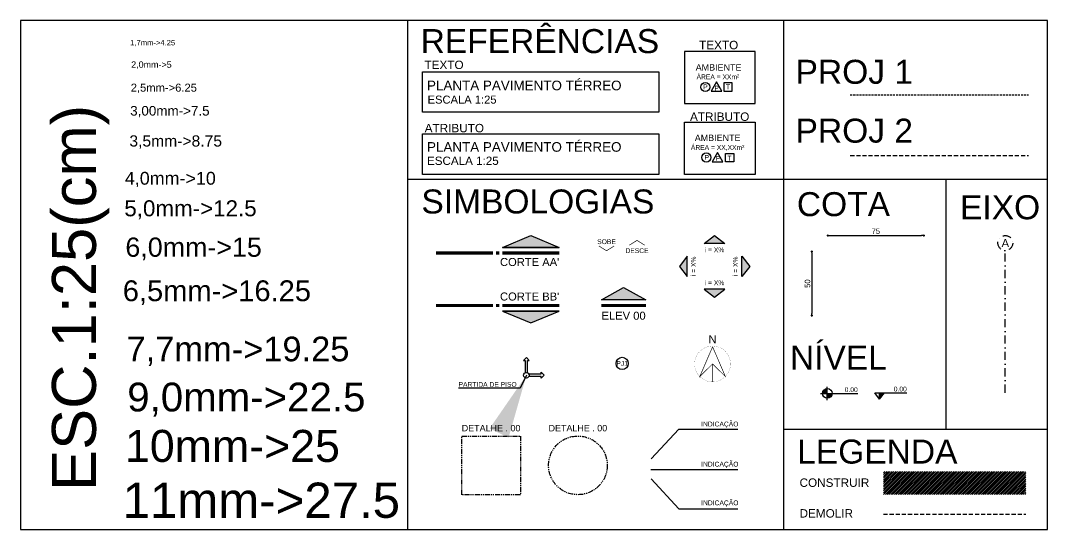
# Model space of a CAD drawing. Header units: millimetres. Extents: x 2839 to 75429, y 16062 to 42710.
# Drawn here: x 31487 to 32289, y 17570 to 17968 of the extents above; entities that cross this region are included whole.
import ezdxf
from ezdxf.enums import TextEntityAlignment as Align

# ---------------------------------------------------------------- set-up
doc = ezdxf.new("R2010")
doc.units = ezdxf.units.MM
for name, pattern in [('DASHDOTX2', [50.8, 25.4, -12.7, 0, -12.7]), ('DASHED', [19.05, 12.7, -6.35]), ('DASHED2', [9.525, 6.35, -3.175]), ('PHANTOM2', [31.75, 15.875, -3.175, 3.175, -3.175, 3.175, -3.175])]:
    doc.linetypes.add(name, pattern=pattern)
for name, color, linetype in [('ARQ_Construir', 150, 'Continuous'), ('ARQ_Cotas', 10, 'Continuous'), ('ARQ_Cotas de Nível', 10, 'Continuous'), ('ARQ_Demolir', 30, 'DASHED'), ('ARQ_Eixo', 10, 'DASHDOTX2'), ('ARQ_Indicações', 10, 'Continuous'), ('ARQ_Projeção 01', 1, 'DASHED2'), ('ARQ_Projeção 02', 2, 'DASHED'), ('ARQ_Simbologia', 50, 'Continuous'), ('ARQ_Texto', 7, 'Continuous')]:
    doc.layers.add(name, color=color, linetype=linetype)
doc.styles.add('100', font='arial.ttf', dxfattribs={"height": 31.25})
doc.styles.add('120', font='arial.ttf', dxfattribs={"height": 37.5})
doc.styles.add('140', font='arial.ttf', dxfattribs={"height": 43.75})
doc.styles.add('175', font='arial.ttf', dxfattribs={"height": 50})
doc.styles.add('200', font='arial.ttf', dxfattribs={"height": 62.5})
doc.styles.add('240', font='arial.ttf', dxfattribs={"height": 75})
doc.styles.add('290', font='arial.ttf', dxfattribs={"height": 81.25})
doc.styles.add('350', font='arial.ttf', dxfattribs={"height": 92.75})
doc.styles.add('400', font='arial.ttf', dxfattribs={"height": 112.5})
doc.styles.add('450', font='arial.ttf', dxfattribs={"height": 125})
doc.styles.add('500', font='arial.ttf', dxfattribs={"height": 137.5})
doc.styles.add('60', font='arial.ttf', dxfattribs={"height": 18.75})
doc.styles.add('80', font='arial.ttf', dxfattribs={"height": 25})
doc.styles.add('COTA', font='arial.ttf')
doc.dimstyles.new('esc_25', dxfattribs={"dimtxt": 4.25, "dimasz": 1.75, "dimexe": 2.5, "dimexo": 1.3, "dimgap": 0, "dimtad": 0, "dimzin": 12, "dimdsep": 46, "dimtxsty": 'COTA', "dimblk": 'DOT', "dimcen": 0.09, "dimse1": 1, "dimse2": 1, "dimclrd": 256, "dimclre": 256, "dimclrt": 7, "dimaunit": 1, "dimadec": 4, "dimazin": 0, "dimtfac": 0.024, "dimtix": 1, "dimtmove": 2, "dimatfit": 3, "dimfxl": 8, "dimtvp": 0.773333, "dimtolj": 1, "dimtzin": 12, "dimlwd": -1, "dimlwe": -1, "dimarcsym": 0})
doc.dimstyles.new('esc_50', dxfattribs={"dimtxt": 8.5, "dimasz": 3.5, "dimexe": 5, "dimexo": 2.5, "dimgap": 0, "dimtad": 0, "dimzin": 12, "dimdsep": 46, "dimtxsty": 'COTA', "dimblk": 'DOT', "dimcen": 0.09, "dimse1": 1, "dimse2": 1, "dimclrd": 256, "dimclre": 256, "dimclrt": 7, "dimaunit": 1, "dimadec": 4, "dimazin": 0, "dimtfac": 0.024, "dimtix": 1, "dimtmove": 2, "dimatfit": 3, "dimfxl": 8, "dimtvp": 0.773333, "dimtolj": 1, "dimtzin": 12, "dimlwd": -1, "dimlwe": -1, "dimarcsym": 0})

# ---------------------------------------------------------------- blocks, each defined once
blk = doc.blocks.new('_Dot')
at = {"color": 0, "linetype": 'ByBlock', "lineweight": -2}
blk.add_line((-0.5, 0), (-1, 0), dxfattribs=at)
at = {"color": 0, "linetype": 'ByBlock', "const_width": 0.5}
blk.add_lwpolyline([(-0.25, 0, 1), (0.25, 0, 1)], format="xyb", close=True, dxfattribs=at)
blk = doc.blocks.new('*D27')
at = {"layer": 'ARQ_Cotas'}
blk.add_line((32119.11, 17799.9), (32190.61, 17799.9), dxfattribs=at)
at = {"layer": 'DEFPOINTS', "color": 0}
for p in [(32192.36, 17799.9), (32117.36, 17787.4), (32192.36, 17787.4)]:
    blk.add_point(p, dxfattribs=at)
at = {"layer": 'ARQ_Cotas', "xscale": 1.75, "yscale": 1.75, "zscale": 1.75, "rotation": 180}
blk.add_blockref('_Dot', (32117.36, 17799.9), dxfattribs=at)
at = {"layer": 'ARQ_Cotas', "xscale": 1.75, "yscale": 1.75, "zscale": 1.75}
blk.add_blockref('_Dot', (32192.36, 17799.9), dxfattribs=at)
at = {"layer": 'ARQ_Cotas', "color": 7, "insert": (32154.86, 17803.24), "char_height": 4.25, "attachment_point": 5, "style": 'COTA'}
blk.add_mtext('\\A1;75', dxfattribs=at)
blk = doc.blocks.new('A$C061752A4')
h = blk.add_hatch(color=256)
h.paths.add_polyline_path([(2, 7.5, 0.414214), (-5.5, 0), (2, 0)])
h.paths.add_polyline_path([(9.5, 0), (2, 0), (2, -7.5, 0.414214)])
for p, q in [((2, -10.5), (2, 10.5)), ((-8.5, 0), (49.5, 0))]:
    blk.add_line(p, q)
blk.add_circle((2, 0), 7.5)
blk = doc.blocks.new('A$C53301501')
blk.add_hatch(color=256).paths.add_polyline_path([(7.5, 10), (0, 10), (0, 0)])
for p, q in [((-7.5, 10), (42.5, 10)), ((0, 0), (-7.5, 10)), ((0, 0), (0, 10)), ((0, 0), (7.5, 10))]:
    blk.add_line(p, q)
blk = doc.blocks.new('A$C291E434F')
for points in [[(2, 3.9), (2, 23.1), (4.6, 23.1), (0, 27.7), (-4.6, 23.1), (-2, 23.1), (-2, 3.9)], [(3.9, 2), (23.1, 2), (23.1, 4.6), (27.7, 0), (23.1, -4.6), (23.1, -2), (3.9, -2)]]:
    blk.add_lwpolyline(points)
blk.add_circle((0, 0), 4.34)
blk = doc.blocks.new('A$C164A0A55')
blk.add_hatch(color=256).paths.add_polyline_path([(16, 0), (-16, 0), (0, 12.2)])
for p, q in [((-16, 0), (0, 12.2)), ((16, 0), (-16, 0)), ((0, 12.2), (16, 0))]:
    blk.add_line(p, q)
at = {"layer": 'ARQ_Simbologia'}
blk.add_line((16, 0), (16, 0), dxfattribs=at)
blk = doc.blocks.new('*D28')
at = {"layer": 'ARQ_Cotas'}
blk.add_line((32104.86, 17785.65), (32104.86, 17739.15), dxfattribs=at)
at = {"layer": 'DEFPOINTS', "color": 0}
for p in [(32117.36, 17787.4), (32104.86, 17737.4), (32117.36, 17737.4)]:
    blk.add_point(p, dxfattribs=at)
at = {"layer": 'ARQ_Cotas', "xscale": 1.75, "yscale": 1.75, "zscale": 1.75}
for p, rotation in [((32104.86, 17787.4), 90), ((32104.86, 17737.4), 270)]:
    blk.add_blockref('_Dot', p, dxfattribs=dict(at, rotation=rotation))
at = {"layer": 'ARQ_Cotas', "color": 7, "insert": (32101.51, 17762.4), "char_height": 4.25, "attachment_point": 5, "rotation": 90, "style": 'COTA'}
blk.add_mtext('\\A1;50', dxfattribs=at)
blk = doc.blocks.new('IND-LOCAL-1')
at = {"layer": 'ARQ_Simbologia'}
blk.add_lwpolyline([(25.3, -32.6), (46.2, -32.6), (35.8, -14.5)], close=True, dxfattribs=at)
blk.add_lwpolyline([(67.2, -32.6), (51.1, -32.6), (51.1, -16.5), (67.2, -16.5), (67.2, -32.6)], dxfattribs=at)
blk.add_circle((13.9, -24.2), 8.93, dxfattribs=at)
at = {"layer": 'ARQ_Texto', "style": 'COTA'}
for tag, p, height in [('LOCAL', (-1.1, 17.9), 12.5), ('LOCAL-1', (-1.1, 0.4), 12.5), ('AREA', (1.5, -16.1), 7.5)]:
    blk.add_attdef(tag, p, '', height=height, dxfattribs=at)
for tag, p in [('PISO', (12.8, -25.2)), ('PAR', (35.2, -24.8)), ('TETO', (58.4, -25.4))]:
    blk.add_attdef(tag, text='', height=7.5, dxfattribs=at).set_placement(p, align=Align.MIDDLE)
blk = doc.blocks.new('IND-DESENHOS')
at = {"layer": 'ARQ_Texto', "style": 'COTA'}
for tag, p, height in [('DESENHO1', (0, 25), 20), ('DESENHO', (0, 0), 20), ('ESCALA', (0, -15), 10), ('AREA', (0, -30), 10)]:
    blk.add_attdef(tag, p, '', height=height, dxfattribs=at)
blk = doc.blocks.new('A$C5CB55066')
at = {"layer": 'ARQ_Simbologia'}
blk.add_hatch(color=256, dxfattribs=at).paths.add_polyline_path([(670, 195), (1113, 9), (226, 9)])
blk.add_line((226, 9), (1113, 9), dxfattribs=at)
blk.add_lwpolyline([(670, 195), (1113, 9), (226, 9)], close=True, dxfattribs=at)
at = {"layer": 'ARQ_Simbologia', "const_width": 50}
for points in [[(-811, -77), (76, -77)], [(176, -77), (126, -77)], [(1113, -77), (226, -77)]]:
    blk.add_lwpolyline(points, dxfattribs=at)
blk = doc.blocks.new('A$C4C9A12F2')
at = {"layer": 'ARQ_Simbologia'}
h = blk.add_hatch(color=256, dxfattribs=at)
h.paths.add_polyline_path([(30, 76), (376, -117), (-315, -117)])
edge = h.paths.add_edge_path(flags=17)
edge.add_line((376, -117), (-315, -117))
blk.add_line((376, -117), (-315, -117), dxfattribs=at)
blk.add_lwpolyline([(30, 76), (376, -117), (-315, -117)], close=True, dxfattribs=at)
at = {"layer": 'ARQ_Simbologia', "const_width": 50}
blk.add_lwpolyline([(-315, -204), (380, -204)], dxfattribs=at)
blk = doc.blocks.new('A$C51210F19')
at = {"layer": 'ARQ_Simbologia', "const_width": 0.8}
blk.add_lwpolyline([(-112.3, 2.1, 1), (111.7, 2.1, 1), (-112.3, 2.1, 1)], format="xyb", dxfattribs=at)
at = {"layer": 'ARQ_Simbologia', "const_width": 4}
for points in [[(-79.9, -76.2), (-0.3, 109.3), (79.5, -76), (-0.3, 2.1), (-79.9, -76.2)], [(-0.3, 2.1), (-0.3, -109.9)]]:
    blk.add_lwpolyline(points, dxfattribs=at)
blk = doc.blocks.new('A$C39CC2D7D')
at = {"layer": 'ARQ_Simbologia'}
blk.add_blockref('A$C51210F19', (5.6, 5.6), dxfattribs=at)
at = {"layer": 'ARQ_Simbologia', "color": 7, "style": '100'}
blk.add_text('N', height=50, dxfattribs=at).set_placement((5.3, 136.4), align=Align.CENTER)

msp = doc.modelspace()

# ---------------------------------------------------------------- hatches: boundary and pattern name
at = {"layer": 'ARQ_Construir'}
h = msp.add_hatch(dxfattribs=at)
h.set_pattern_fill('_USER', color=256, angle=45, style=0, pattern_type=0)
h.set_pattern_definition([(45, (32160.8965, 17597.6543), (-0.707107, 0.707107), [])])
h.paths.add_polyline_path([(32271.929, 17615.65), (32160.897, 17615.65), (32160.897, 17597.654), (32271.929, 17597.654)])

# ---------------------------------------------------------------- linework, layer by layer
for p, q in [((31789.469, 17570.341), (31789.469, 17967.876)), ((32082.943, 17570.341), (32082.943, 17967.876)), ((31789.469, 17844.006), (32288.909, 17844.006)), ((32209.603, 17844.006), (32209.603, 17648.742)), ((32082.943, 17648.742), (32288.909, 17648.742))]:
    msp.add_line(p, q)
for points in [[(32288.909, 17967.876), (31486.874, 17967.876), (31486.874, 17570.341), (32288.909, 17570.341)], [(32060.573, 17943.794), (32005.32, 17943.794), (32005.32, 17903.038), (32060.573, 17903.038)], [(31800.892, 17927.877), (31985.3, 17927.877), (31985.3, 17896.231), (31800.892, 17896.231)], [(32005.32, 17888.376), (32060.573, 17888.376), (32060.573, 17847.62), (32005.32, 17847.62)], [(31800.892, 17879.266), (31985.3, 17879.266), (31985.3, 17847.62), (31800.892, 17847.62)]]:
    msp.add_lwpolyline(points, close=True)
at = {"layer": 'ARQ_Demolir', "ltscale": 0.25}
msp.add_line((32160.897, 17582.415), (32271.929, 17582.415), dxfattribs=at)
at = {"layer": 'ARQ_Eixo', "ltscale": 0.25}
msp.add_line((32255.993, 17677.148), (32255.993, 17788.242), dxfattribs=at)
msp.add_circle((32255.993, 17794.071), 5.83, dxfattribs=at)
at = {"layer": 'ARQ_Indicações', "linetype": 'PHANTOM2', "ltscale": 0.25}
msp.add_lwpolyline([(31831.454, 17643.319), (31877.278, 17643.319), (31877.278, 17597.495), (31831.454, 17597.495)], close=True, dxfattribs=at)
at = {"layer": 'ARQ_Indicações'}
msp.add_circle((31956.765, 17700.007), 4.792, dxfattribs=at)
at = {"layer": 'ARQ_Indicações', "linetype": 'PHANTOM2', "ltscale": 0.25}
msp.add_circle((31922.173, 17620.407), 22.912, dxfattribs=at)
at = {"layer": 'ARQ_Projeção 01', "ltscale": 0.25}
msp.add_line((32134.902, 17909.848), (32274.192, 17909.848), dxfattribs=at)
at = {"layer": 'ARQ_Projeção 02', "ltscale": 0.25}
msp.add_line((32134.902, 17862.431), (32274.192, 17862.431), dxfattribs=at)
at = {"layer": 'ARQ_Simbologia'}
for points in [[(32034.705, 17912.701), (32030.525, 17919.941), (32026.345, 17912.701)], [(32036.185, 17912.701), (32042.616, 17912.701), (32042.616, 17919.132), (32036.185, 17919.132)]]:
    msp.add_lwpolyline(points, close=True, dxfattribs=at)
at = {"layer": 'ARQ_Simbologia', "const_width": 0.5}
for points in [[(31938.514, 17791.816), (31944.525, 17788.048), (31950.547, 17791.807)], [(31962.327, 17792.387), (31968.349, 17796.146), (31974.36, 17792.378)]]:
    msp.add_lwpolyline(points, dxfattribs=at)
at = {"layer": 'ARQ_Simbologia'}
msp.add_circle((32021.763, 17915.916), 3.573, dxfattribs=at)

# ---------------------------------------------------------------- block references
at = {"layer": 'ARQ_Cotas de Nível', "xscale": 0.5, "yscale": 0.5, "zscale": 0.5000000000000051}
for name, p in [('A$C061752A4', (32115.961, 17676.627)), ('A$C53301501', (32157.807, 17672.138))]:
    msp.add_blockref(name, p, dxfattribs=at)
at = {"layer": 'ARQ_Simbologia'}
for name, p, xscale, yscale, zscale in [('A$C5CB55066', (31851.983, 17790.167), 0.05000000000291038, 0.04999999999563443, 0.05000000000000051), ('A$C164A0A55', (32028.888, 17793.808), 0.5, 0.5, 0.5000000000000051), ('A$C4C9A12F2', (31956.351, 17755.476), 0.05000000000291038, 0.04999999999563443, 0.05000000000000051), ('A$C39CC2D7D', (32026.702, 17698.662), 0.125, 0.125, 0.1250000000000013), ('A$C291E434F', (31881.92, 17690.784), 0.5, 0.5, 0.5000000000000051)]:
    msp.add_blockref(name, p, dxfattribs=dict(at, xscale=xscale, yscale=yscale, zscale=zscale))
for name, p, xscale, yscale, zscale, rotation in [('A$C164A0A55', (32007.518, 17775.868), -0.5, 0.5, 0.5000000000000051, 90), ('A$C164A0A55', (32050.253, 17775.868), 0.5, 0.5, 0.5000000000000051, 270), ('A$C164A0A55', (32028.888, 17757.933), -0.5, 0.5, 0.5000000000000051, 180), ('A$C5CB55066', (31851.983, 17741.409), -0.05000000000291038, 0.04999999999563443, 0.05000000000000051, 180)]:
    msp.add_blockref(name, p, dxfattribs=dict(at, xscale=xscale, yscale=yscale, zscale=zscale, rotation=rotation))
at = {"layer": 'ARQ_Texto'}
ref = msp.add_blockref('IND-LOCAL-1', (32016.991, 17870.569), dxfattribs=dict(at, xscale=0.3999999999941792, yscale=0.4000000000014552, zscale=0.4000000000000041))
ref.add_attrib('LOCAL-1', 'AMBIENTE', dxfattribs={"height": 5, "style": 'COTA'}).set_placement((32031.301, 17876.207), align=Align.MIDDLE)
ref.add_attrib('AREA', 'ÁREA = XX,XXm²', dxfattribs={"height": 3.75, "style": 'COTA'}).set_placement((32031.301, 17868.865), align=Align.MIDDLE)
ref.add_attrib('TETO', 'P', dxfattribs={"height": 3.75, "style": 'COTA'}).set_placement((32031.668, 17860.187), align=Align.MIDDLE)
ref.add_attrib('PAR', 'T', dxfattribs={"height": 3.75, "style": 'COTA'}).set_placement((32040.632, 17860.34), align=Align.MIDDLE)
ref.add_attrib('PISO', 'P', dxfattribs={"height": 3.75, "style": 'COTA'}).set_placement((32022.852, 17860.966), align=Align.MIDDLE)
ref = msp.add_blockref('IND-DESENHOS', (31804.32, 17865.395), dxfattribs=at)
ref.add_attrib('DESENHO', 'PLANTA PAVIMENTO TÉRREO', (31804.32, 17865.395), dxfattribs={"height": 7.5, "style": 'COTA'})
ref.add_attrib('ESCALA', 'ESCALA 1:25', (31804.32, 17855.088), dxfattribs={"height": 6.5, "style": 'COTA'})

# ---------------------------------------------------------------- texts
for s, height, style, p in [('REFERÊNCIAS', 18.75, '120', (31799.374, 17942.436)), ('1,7mm->4.25', 4.25, '60', (31572.514, 17948.475)), ('TEXTO', 6.5625, '120', (32016.854, 17945.468)), ('2,0mm->5', 5, '80', (31573.293, 17930.965)), ('TEXTO', 6.5625, '120', (31802.36, 17929.989)), ('PROJ 1', 18.75, '120', (32092.187, 17918.449)), ('2,5mm->6.25', 6.25, '100', (31572.946, 17912.325)), ('PLANTA PAVIMENTO TÉRREO', 7.5, '120', (31804.34, 17913.412)), ('ESCALA 1:25', 6.25, '100', (31804.768, 17902.981)), ('3,00mm->7.5', 7.5, '120', (31572.518, 17893.63)), ('ATRIBUTO', 6.5625, '120', (32009.732, 17889.508)), ('ATRIBUTO', 6.5625, '120', (31802.515, 17880.565)), ('PROJ 2', 18.75, '120', (32092.187, 17872.474)), ('3,5mm->8.75', 8.75, '140', (31571.883, 17869.439)), ('4,0mm->10', 10, '175', (31568.342, 17839.656)), ('SIMBOLOGIAS', 18.75, '120', (31799.966, 17817.159)), ('COTA', 18.75, '120', (32093.195, 17815.07)), ('EIXO', 18.75, '120', (32220.63, 17812.654)), ('5,0mm->12.5', 12.5, '200', (31567.926, 17814.971)), ('6,0mm->15', 15, '240', (31568.769, 17783.342)), ('6,5mm->16.25', 16.25, '290', (31566.738, 17748.668)), ('7,7mm->19.25', 19.25, '350', (31569.629, 17701.707)), ('NÍVEL', 18.75, '120', (32087.817, 17695.26)), ('9,0mm->22.5', 22.5, '400', (31570.204, 17662.539)), ('PARTIDA DE PISO', 3.75, '60', (31828.962, 17681.763)), ('10mm->25', 25, '450', (31568.43, 17623.098)), ('LEGENDA', 18.75, '120', (32093.445, 17621.807)), ('11mm->27.5', 27.5, '500', (31566.562, 17579.426)), ('CONSTRUIR', 6.5625, '120', (32095.293, 17603.621)), ('DEMOLIR', 6.5625, '120', (32095.293, 17579.64))]:
    msp.add_text(s, height=height, dxfattribs=dict(at, style=style)).set_placement(p)
for s, height, style, p in [('AMBIENTE', 5, '80', (32032.036, 17928.793)), ('ÁREA = XXm²', 3.75, '60', (32031.535, 17922.025)), ('P', 3.75, '60', (32021.763, 17914.194)), ('T', 3.75, '60', (32039.401, 17914.194)), ('P', 3.75, '60', (32030.525, 17913.195)), ('SOBE', 3.75, '60', (31944.525, 17793.237)), ('DESCE', 3.75, '60', (31968.349, 17786.239)), ('i = X%%%', 3.75, '60', (32028.888, 17786.905)), ('i = X%%%', 3.75, '60', (32028.888, 17761.161)), ('ELEV 00', 6.25, '100', (31957.863, 17734.181)), ('DETALHE . 00', 5, '80', (31854.366, 17647.011)), ('DETALHE . 00', 5, '80', (31922.173, 17647.011))]:
    msp.add_text(s, height=height, dxfattribs=dict(at, style=style)).set_placement(p, align=Align.CENTER)
at = {"layer": 'ARQ_Texto', "style": '500'}
msp.add_text('ESC.1:25(cm)', height=34.375, rotation=90, dxfattribs=at).set_placement((31545.78, 17600.468))
at = {"layer": 'ARQ_Texto', "style": '100'}
msp.add_text('A', height=6.25, dxfattribs=at).set_placement((32255.993, 17794.071), align=Align.MIDDLE)
at = {"layer": 'ARQ_Texto'}
for s, height, style, p in [("CORTE AA'", 6.25, '100', (31907.636, 17776.136)), ("CORTE BB'", 6.25, '100', (31907.636, 17749.187)), ('0.00', 3.75, '60', (32140.732, 17677.649)), ('0.00', 3.75, '60', (32179.057, 17678.138))]:
    msp.add_text(s, height=height, dxfattribs=dict(at, style=style)).set_placement(p, align=Align.RIGHT)
at = {"layer": 'ARQ_Texto', "style": '60'}
for p in [(32014.258, 17775.871), (32047.025, 17775.868)]:
    msp.add_text('i = X%%%', height=3.75, rotation=90, dxfattribs=at).set_placement(p, align=Align.CENTER)
at = {"layer": 'ARQ_Texto', "char_height": 3.75, "attachment_point": 1, "style": '60'}
for insert, width in [((32018.472, 17654.568), 28.67644), ((32018.472, 17623.251), 28.63874), ((32018.472, 17593.022), 28.67644)]:
    msp.add_mtext('INDICAÇÃO', dxfattribs=dict(at, insert=insert, width=width))
at = {"layer": 'ARQ_Texto', "style": '60'}
msp.add_attdef('PJ1', text='', height=3.75, dxfattribs=at).set_placement((31956.765, 17700.007), align=Align.MIDDLE)

# ---------------------------------------------------------------- dimensions: what is measured, and where the dimension line sits
at = {"layer": 'ARQ_Cotas'}
dim = msp.add_linear_dim(base=(32192.364, 17799.901), p1=(32117.364, 17787.401), p2=(32192.364, 17787.401), dimstyle='esc_25', dxfattribs=at)
dim.commit()
dim.dimension.update_dxf_attribs({"geometry": '*D27', "text_midpoint": (32154.864, 17803.244)})
dim = msp.add_linear_dim(base=(32104.864, 17737.401), p1=(32117.364, 17787.401), p2=(32117.364, 17737.401), angle=270, dimstyle='esc_25', dxfattribs=at)
dim.commit()
dim.dimension.update_dxf_attribs({"geometry": '*D28', "text_midpoint": (32101.507, 17762.401)})

# ---------------------------------------------------------------- leaders
at = {"layer": 'ARQ_Indicações'}
for points, override in [([(31881.966, 17690.838), (31877.217, 17680.782), (31828.928, 17680.782)], {"dimasz": 50}), ([(31979.319, 17625.425), (32000.989, 17648.742), (32047.148, 17648.742)], {"dimasz": 2.5}), ([(31979.229, 17617.09), (32047.111, 17617.09)], {"dimasz": 2.5}), ([(31979.319, 17609.766), (32000.989, 17586.448), (32047.148, 17586.448)], {"dimasz": 2.5})]:
    msp.add_leader(points, dimstyle='esc_50', override=override, dxfattribs=at)

doc.saveas('drawing.dxf')
